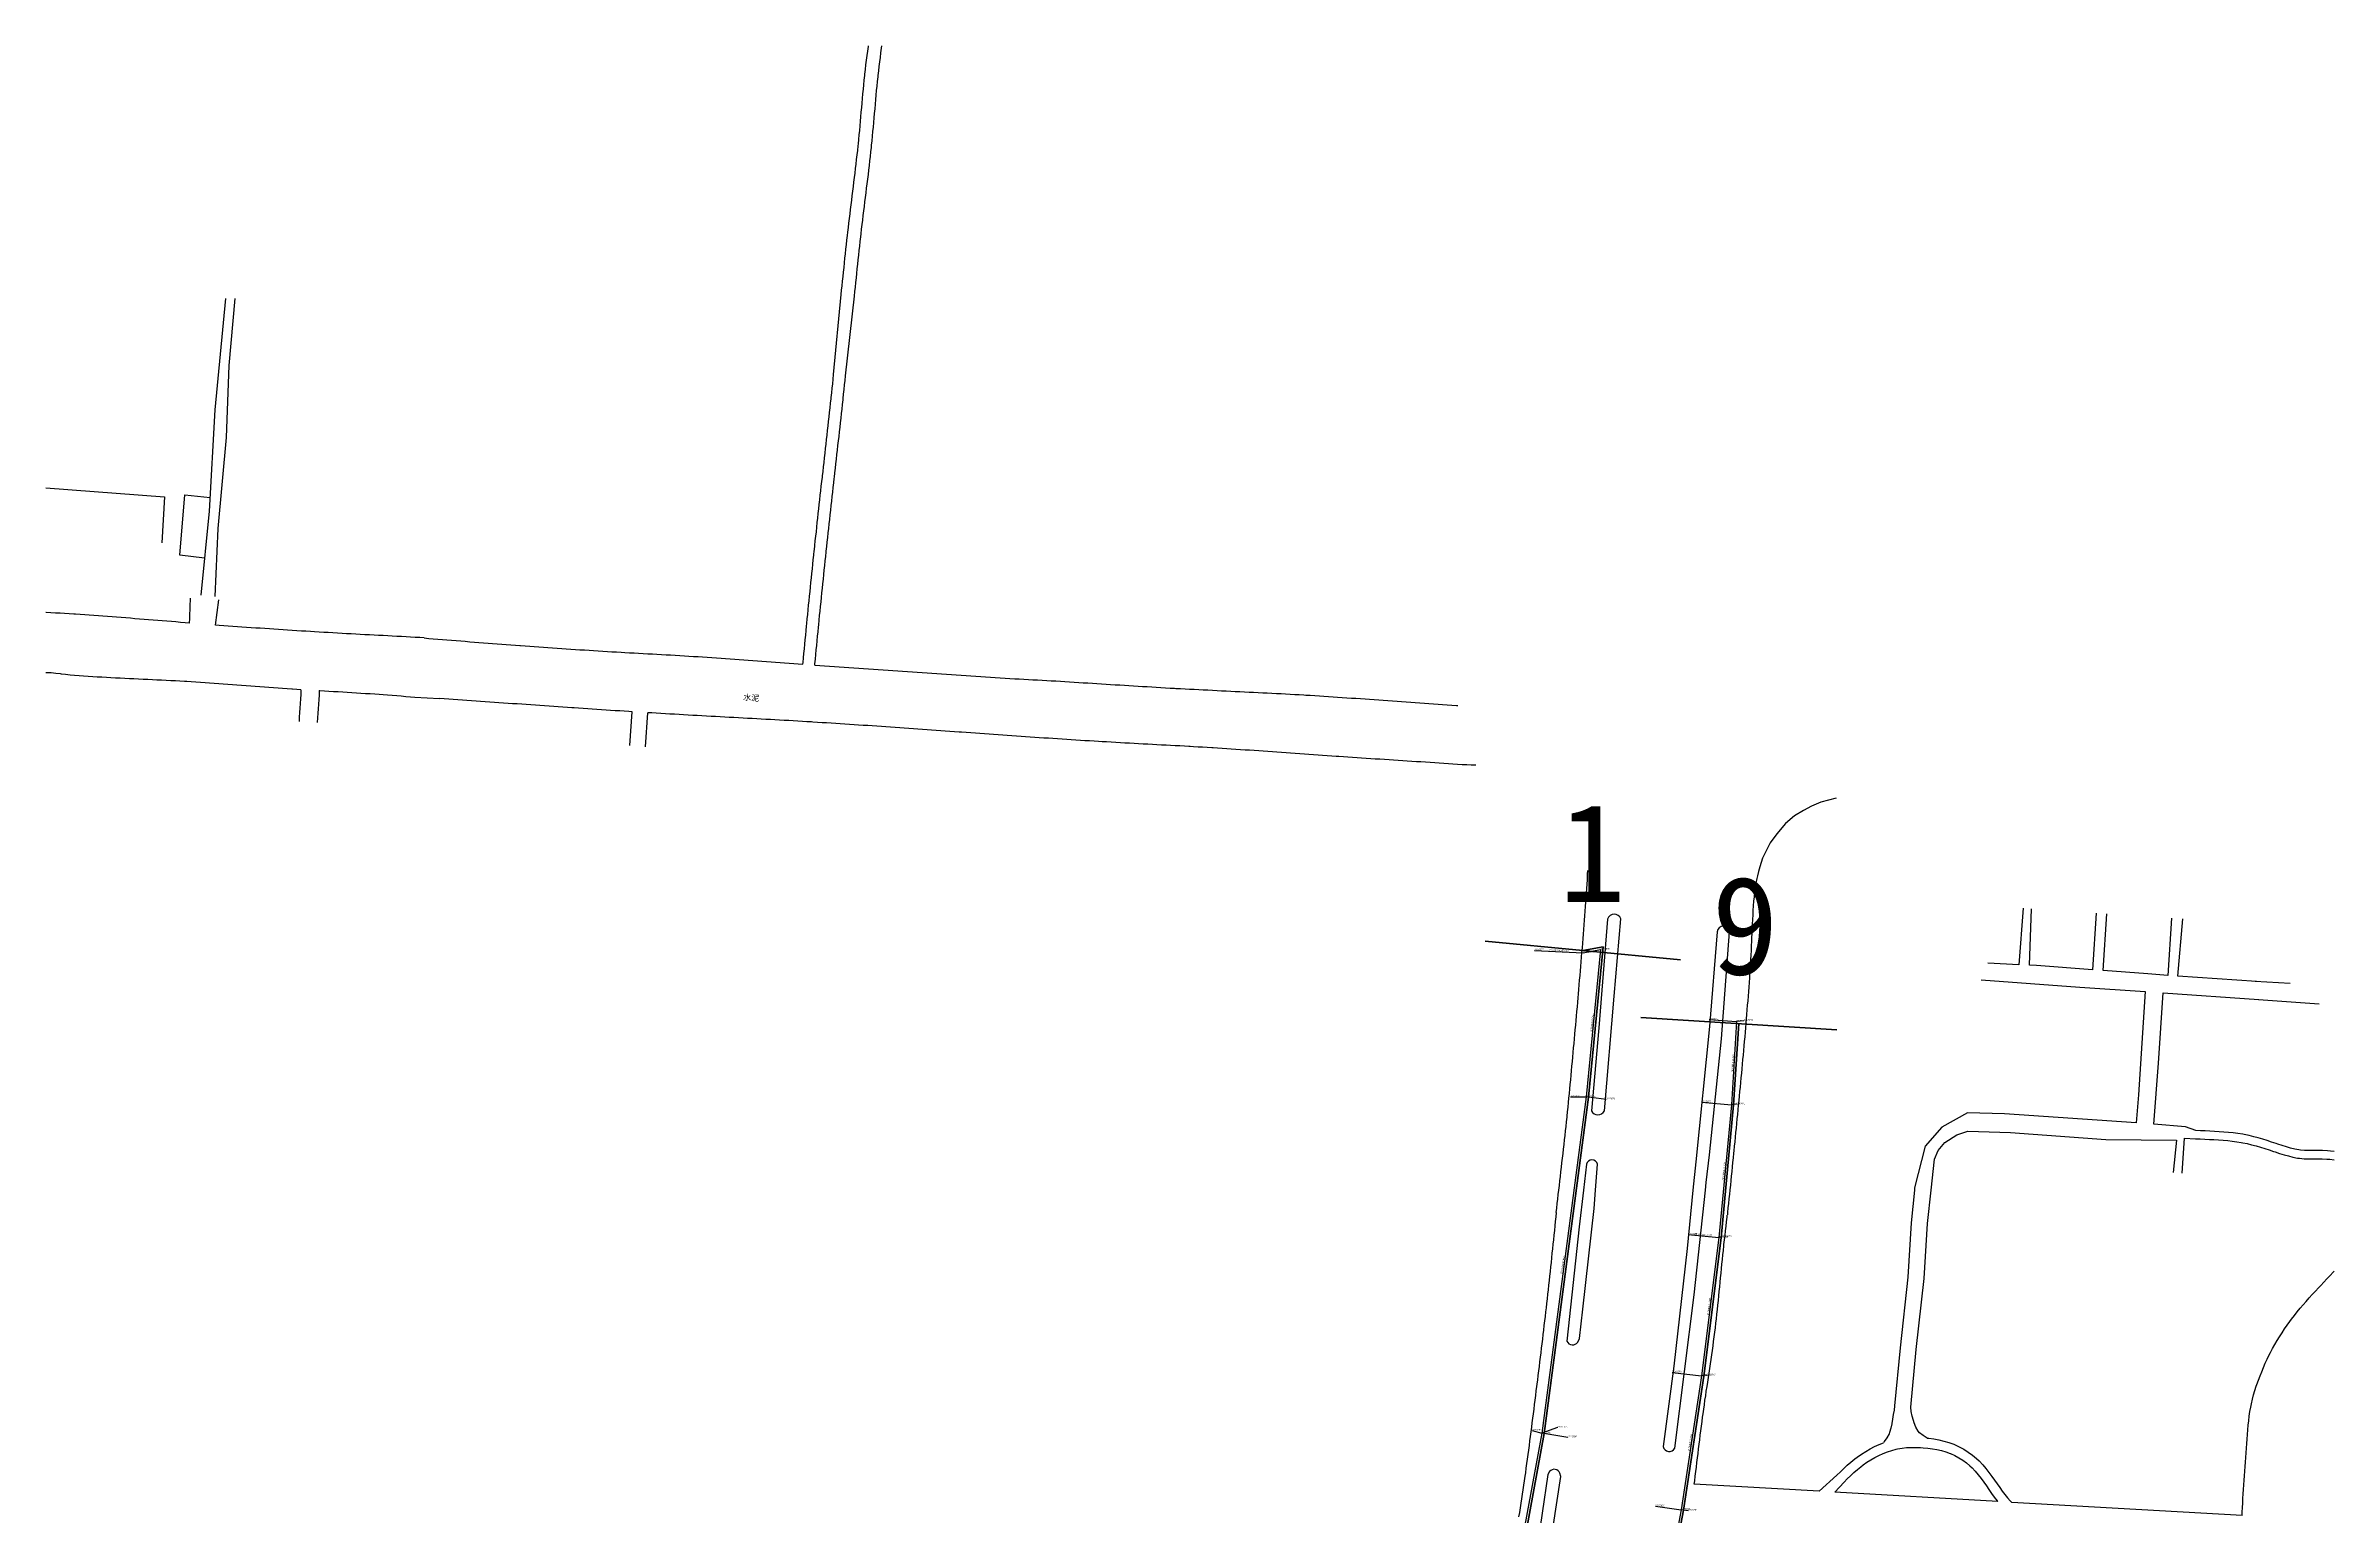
# Model space of a CAD drawing. Extents: x 563510 to 564800, y 3598549 to 3601000.
# Drawn here: x 564250 to 564750, y 3600679 to 3601000 of the extents above; entities that cross this region are included whole.
import ezdxf
from ezdxf.enums import TextEntityAlignment as Align

# ---------------------------------------------------------------- set-up
doc = ezdxf.new("R2010")
doc.units = 0
for name, color, linetype in [('JT_JT', 252, 'CONTINUOUS'), ('YSDSX', 3, 'CONTINUOUS'), ('YSLINE', 3, 'CONTINUOUS'), ('YSLINEflow', 7, 'Continuous'), ('YSXSX', 3, 'CONTINUOUS')]:
    doc.layers.add(name, color=color, linetype=linetype)
doc.styles.add('GXDBZ', font='GXDBZ')
doc.styles.add('GXXBZ', font='GXXBZ')
doc.styles.add('HZTXT', font='HZTXT')

msp = doc.modelspace()

# ---------------------------------------------------------------- linework, layer by layer
at = {"layer": 'JT_JT', "linetype": 'CONTINUOUS'}
for points in [[(564415.41, 3600864.89), (564415.45, 3600865.28), (564415.54, 3600866.27), (564415.64, 3600867.27), (564415.74, 3600868.26), (564415.83, 3600869.26), (564415.93, 3600870.25), (564416.03, 3600871.25), (564416.12, 3600872.25), (564416.22, 3600873.24), (564416.28, 3600873.78), (564416.38, 3600874.78), (564416.48, 3600875.78), (564416.58, 3600876.77), (564416.68, 3600877.77), (564416.78, 3600878.77), (564416.88, 3600879.76), (564416.98, 3600880.76), (564417.08, 3600881.75), (564417.19, 3600882.75), (564417.29, 3600883.74), (564417.39, 3600884.74), (564417.49, 3600885.73), (564417.6, 3600886.73), (564417.7, 3600887.73), (564417.81, 3600888.72), (564417.91, 3600889.72), (564417.93, 3600889.87), (564418.04, 3600890.87), (564418.14, 3600891.86), (564418.25, 3600892.86), (564418.36, 3600893.85), (564418.47, 3600894.85), (564418.57, 3600895.84), (564418.68, 3600896.84), (564418.79, 3600897.83), (564418.9, 3600898.83), (564419.01, 3600899.82), (564419.12, 3600900.82), (564419.23, 3600901.81), (564419.34, 3600902.81), (564419.45, 3600903.8), (564419.57, 3600904.8), (564419.68, 3600905.79), (564419.7, 3600906.02), (564419.82, 3600907.02), (564419.93, 3600908.01), (564420.04, 3600909), (564420.15, 3600910), (564420.27, 3600910.99), (564420.38, 3600911.99), (564420.49, 3600912.98), (564420.61, 3600913.97), (564420.72, 3600914.96), (564420.83, 3600915.96), (564420.94, 3600916.95), (564421.05, 3600917.94), (564421.16, 3600918.93), (564421.27, 3600919.92), (564421.38, 3600920.92), (564421.48, 3600921.91), (564421.59, 3600922.9), (564421.62, 3600923.2), (564421.72, 3600924.19), (564421.83, 3600925.18), (564421.93, 3600926.17), (564422.03, 3600927.17), (564422.13, 3600928.17), (564423.79, 3600945.66), (564423.89, 3600946.6), (564423.99, 3600947.59), (564424.1, 3600948.59), (564424.2, 3600949.58), (564424.3, 3600950.58), (564424.41, 3600951.57), (564424.51, 3600952.57), (564424.62, 3600953.57), (564424.72, 3600954.56), (564424.83, 3600955.56), (564424.94, 3600956.56), (564425.05, 3600957.56), (564425.16, 3600958.56), (564425.24, 3600959.28), (564425.36, 3600960.28), (564425.48, 3600961.28), (564425.6, 3600962.27), (564425.72, 3600963.27), (564425.84, 3600964.27), (564425.96, 3600965.26), (564426.09, 3600966.25), (564426.21, 3600967.25), (564426.33, 3600968.24), (564426.46, 3600969.23), (564426.58, 3600970.22), (564426.7, 3600971.21), (564426.82, 3600972.2), (564426.94, 3600973.19), (564427.06, 3600974.17), (564427.17, 3600975.16), (564427.28, 3600976.15), (564427.39, 3600977.13), (564427.5, 3600978.11), (564427.54, 3600978.56), (564427.64, 3600979.55), (564427.74, 3600980.53), (564427.83, 3600981.52), (564427.92, 3600982.51), (564428.01, 3600983.5), (564428.1, 3600984.5), (564428.19, 3600985.49), (564428.27, 3600986.49), (564428.36, 3600987.49), (564428.45, 3600988.49), (564428.55, 3600989.49), (564428.64, 3600990.49), (564428.74, 3600991.5), (564428.84, 3600992.51), (564428.95, 3600993.52), (564428.98, 3600993.82), (564429.09, 3600994.83), (564429.21, 3600995.84), (564429.33, 3600996.84), (564429.46, 3600997.84), (564429.59, 3600998.84), (564429.72, 3600999.84), (564429.74, 3601000)], [(564418.02, 3600864.68), (564418.05, 3600865.02), (564418.15, 3600866.02), (564418.24, 3600867.02), (564418.34, 3600868.01), (564418.44, 3600869.01), (564418.54, 3600870), (564418.63, 3600871), (564418.73, 3600871.99), (564418.83, 3600872.99), (564418.88, 3600873.53), (564418.98, 3600874.52), (564419.08, 3600875.52), (564419.18, 3600876.51), (564419.28, 3600877.51), (564419.38, 3600878.5), (564419.48, 3600879.5), (564419.58, 3600880.49), (564419.69, 3600881.48), (564419.79, 3600882.48), (564419.89, 3600883.48), (564419.99, 3600884.47), (564420.1, 3600885.46), (564420.2, 3600886.46), (564420.31, 3600887.45), (564420.41, 3600888.45), (564420.52, 3600889.44), (564420.53, 3600889.59), (564420.64, 3600890.59), (564420.74, 3600891.58), (564420.85, 3600892.58), (564420.96, 3600893.57), (564421.07, 3600894.56), (564421.18, 3600895.56), (564421.29, 3600896.55), (564421.4, 3600897.55), (564421.5, 3600898.54), (564421.61, 3600899.54), (564421.72, 3600900.53), (564421.83, 3600901.52), (564421.94, 3600902.52), (564422.06, 3600903.51), (564422.17, 3600904.5), (564422.28, 3600905.5), (564422.3, 3600905.73), (564422.42, 3600906.72), (564422.53, 3600907.72), (564422.64, 3600908.71), (564422.76, 3600909.7), (564422.87, 3600910.7), (564422.98, 3600911.69), (564423.09, 3600912.68), (564423.21, 3600913.68), (564423.32, 3600914.67), (564423.43, 3600915.67), (564423.54, 3600916.66), (564423.65, 3600917.65), (564423.76, 3600918.65), (564423.87, 3600919.64), (564423.98, 3600920.63), (564424.09, 3600921.63), (564424.19, 3600922.62), (564424.22, 3600922.93), (564424.33, 3600923.92), (564424.43, 3600924.92), (564424.53, 3600925.91), (564424.63, 3600926.91), (564424.73, 3600927.9), (564426.68, 3600945.3), (564426.68, 3600945.3), (564426.79, 3600946.3), (564426.89, 3600947.29), (564427, 3600948.29), (564427.1, 3600949.28), (564427.2, 3600950.27), (564427.31, 3600951.27), (564427.41, 3600952.26), (564427.52, 3600953.26), (564427.62, 3600954.25), (564427.73, 3600955.25), (564427.84, 3600956.24), (564427.95, 3600957.23), (564428.06, 3600958.23), (564428.14, 3600958.94), (564428.26, 3600959.94), (564428.37, 3600960.93), (564428.49, 3600961.92), (564428.61, 3600962.92), (564428.74, 3600963.91), (564428.86, 3600964.9), (564428.98, 3600965.89), (564429.11, 3600966.89), (564429.23, 3600967.88), (564429.35, 3600968.87), (564429.47, 3600969.86), (564429.6, 3600970.86), (564429.72, 3600971.85), (564429.84, 3600972.84), (564429.95, 3600973.83), (564430.07, 3600974.83), (564430.18, 3600975.82), (564430.29, 3600976.82), (564430.4, 3600977.81), (564430.44, 3600978.27), (564430.55, 3600979.26), (564430.64, 3600980.26), (564430.73, 3600981.25), (564430.83, 3600982.25), (564430.92, 3600983.24), (564431, 3600984.24), (564431.09, 3600985.24), (564431.18, 3600986.23), (564431.27, 3600987.23), (564431.36, 3600988.23), (564431.45, 3600989.22), (564431.54, 3600990.22), (564431.64, 3600991.21), (564431.74, 3600992.21), (564431.84, 3600993.2), (564431.88, 3600993.5), (564431.99, 3600994.5), (564432.11, 3600995.49), (564432.23, 3600996.48), (564432.35, 3600997.47), (564432.48, 3600998.46), (564432.61, 3600999.46), (564432.68, 3601000)], [(564289.28, 3600944.77), (564286.91, 3600920.44), (564285.73, 3600898.37), (564283.86, 3600879.96)], [(564286.99, 3600879.67), (564287.68, 3600894.55), (564289.49, 3600914.4), (564290.05, 3600930.17), (564291.35, 3600944.79)], [(564250, 3600903.4), (564275.91, 3600901.47), (564275.37, 3600891.39)], [(564284.67, 3600888.05), (564279.29, 3600888.75), (564280.41, 3600901.88), (564285.89, 3600901.3)], [(564281.42, 3600873.89), (564280.44, 3600873.97), (564279.44, 3600874.05), (564278.44, 3600874.13), (564277.45, 3600874.21), (564276.45, 3600874.29), (564275.45, 3600874.37), (564274.46, 3600874.45), (564273.46, 3600874.53), (564272.46, 3600874.61), (564271.47, 3600874.69), (564270.47, 3600874.77), (564269.47, 3600874.85), (564268.48, 3600874.93), (564267.48, 3600875.01), (564266.48, 3600875.08), (564265.49, 3600875.16), (564264.49, 3600875.24), (564263.49, 3600875.31), (564262.49, 3600875.39), (564261.5, 3600875.46), (564260.5, 3600875.53), (564259.5, 3600875.6), (564258.51, 3600875.67), (564257.51, 3600875.74), (564256.51, 3600875.81), (564256.11, 3600875.83), (564255.11, 3600875.9), (564254.11, 3600875.96), (564253.11, 3600876.02), (564252.12, 3600876.08), (564251.12, 3600876.14), (564250.12, 3600876.2), (564250, 3600876.2)], [(564281.42, 3600873.86), (564281.45, 3600874.86), (564281.48, 3600875.86), (564281.52, 3600876.86), (564281.55, 3600877.86), (564281.59, 3600878.86), (564281.6, 3600879.36)], [(564287.12, 3600873.45), (564287.81, 3600878.95), (564287.81, 3600878.95), (564287.81, 3600878.95), (564287.81, 3600878.95), (564287.81, 3600878.95), (564287.81, 3600878.95)], [(564332.7, 3600870.67), (564331.7, 3600870.72), (564330.7, 3600870.77), (564329.7, 3600870.82), (564328.71, 3600870.88), (564327.71, 3600870.93), (564326.71, 3600870.98), (564325.71, 3600871.03), (564324.71, 3600871.08), (564323.71, 3600871.14), (564322.71, 3600871.19), (564321.72, 3600871.24), (564320.72, 3600871.3), (564319.72, 3600871.35), (564318.72, 3600871.4), (564317.72, 3600871.46), (564316.72, 3600871.51), (564315.72, 3600871.57), (564314.73, 3600871.62), (564313.73, 3600871.68), (564312.73, 3600871.74), (564311.73, 3600871.8), (564310.73, 3600871.86), (564309.73, 3600871.92), (564308.74, 3600871.98), (564307.83, 3600872.03), (564306.84, 3600872.09), (564305.84, 3600872.15), (564304.84, 3600872.21), (564303.84, 3600872.28), (564302.84, 3600872.34), (564301.85, 3600872.41), (564300.85, 3600872.47), (564299.85, 3600872.54), (564298.85, 3600872.61), (564297.86, 3600872.67), (564296.86, 3600872.74), (564295.86, 3600872.81), (564294.86, 3600872.88), (564293.86, 3600872.95), (564292.87, 3600873.02), (564291.87, 3600873.1), (564290.87, 3600873.17), (564289.88, 3600873.24), (564288.88, 3600873.31), (564287.88, 3600873.39), (564287.12, 3600873.45)], [(564332.67, 3600870.63), (564333.67, 3600870.55), (564334.67, 3600870.47), (564335.66, 3600870.39), (564336.66, 3600870.31), (564337.66, 3600870.23), (564338.65, 3600870.14), (564339.65, 3600870.06), (564340.65, 3600869.98), (564341.64, 3600869.9), (564342.64, 3600869.82), (564343.64, 3600869.74), (564344.63, 3600869.66), (564345.63, 3600869.58), (564346.63, 3600869.5), (564347.62, 3600869.43), (564348.62, 3600869.35), (564349.62, 3600869.27), (564350.62, 3600869.2), (564351.61, 3600869.12), (564352.61, 3600869.05), (564353.61, 3600868.98), (564353.74, 3600868.96), (564354.74, 3600868.89), (564355.74, 3600868.82), (564356.73, 3600868.75), (564357.73, 3600868.68), (564358.73, 3600868.61), (564359.73, 3600868.54), (564360.72, 3600868.47), (564361.72, 3600868.4), (564362.72, 3600868.33), (564363.72, 3600868.27), (564364.71, 3600868.2), (564365.71, 3600868.14), (564366.71, 3600868.07), (564367.71, 3600868.01), (564368.71, 3600867.94), (564369.7, 3600867.88), (564370.7, 3600867.82), (564371.7, 3600867.76), (564372.7, 3600867.7), (564373.7, 3600867.64), (564374.69, 3600867.58), (564375.69, 3600867.52), (564376.55, 3600867.47), (564377.55, 3600867.42), (564378.55, 3600867.36), (564379.54, 3600867.31), (564380.54, 3600867.25), (564381.54, 3600867.19), (564382.54, 3600867.14), (564383.54, 3600867.08), (564384.54, 3600867.03), (564385.54, 3600866.97), (564386.53, 3600866.92), (564387.53, 3600866.86), (564388.53, 3600866.8), (564389.53, 3600866.74), (564390.53, 3600866.68), (564391.53, 3600866.62), (564392.53, 3600866.56), (564393.52, 3600866.5), (564394.52, 3600866.43), (564395.52, 3600866.36), (564396.52, 3600866.29), (564415.41, 3600864.89)], [(564250, 3600863.12), (564250.21, 3600863.12), (564251.21, 3600863.08), (564252.19, 3600862.98), (564253.15, 3600862.85), (564253.37, 3600862.83), (564254.34, 3600862.71), (564255.31, 3600862.61), (564256.29, 3600862.52), (564257.28, 3600862.44), (564258.27, 3600862.36), (564259.26, 3600862.29), (564260.25, 3600862.23), (564261.25, 3600862.17), (564262.25, 3600862.11), (564263.25, 3600862.05), (564264.25, 3600862), (564265.25, 3600861.95), (564266.26, 3600861.9), (564267.26, 3600861.85), (564268.26, 3600861.8), (564269.27, 3600861.75), (564270.27, 3600861.71), (564271.28, 3600861.66), (564272.29, 3600861.61), (564273.29, 3600861.56), (564274.3, 3600861.52), (564275.3, 3600861.47), (564276.31, 3600861.42), (564277.31, 3600861.37), (564278.31, 3600861.31), (564279.32, 3600861.26), (564280.32, 3600861.2), (564280.8, 3600861.18), (564281.8, 3600861.11), (564282.8, 3600861.05), (564283.8, 3600860.98), (564284.8, 3600860.92), (564285.8, 3600860.85), (564286.79, 3600860.77), (564287.79, 3600860.7), (564288.79, 3600860.63), (564289.79, 3600860.56), (564290.78, 3600860.48), (564291.78, 3600860.41), (564292.78, 3600860.34), (564293.77, 3600860.26), (564294.77, 3600860.19), (564295.77, 3600860.11), (564296.76, 3600860.04), (564297.76, 3600859.97), (564298.76, 3600859.89), (564299.75, 3600859.82), (564300.75, 3600859.75), (564301.74, 3600859.68), (564302.74, 3600859.61), (564303.74, 3600859.54), (564303.89, 3600859.53), (564304.89, 3600859.46), (564305.76, 3600859.41)], [(564418.02, 3600864.68), (564461.7, 3600861.73), (564462.7, 3600861.68), (564463.7, 3600861.63), (564464.69, 3600861.57), (564465.69, 3600861.52), (564466.69, 3600861.47), (564467.69, 3600861.41), (564468.69, 3600861.35), (564469.69, 3600861.3), (564470.69, 3600861.24), (564471.68, 3600861.18), (564472.68, 3600861.12), (564473.68, 3600861.06), (564474.68, 3600861), (564475.68, 3600860.93), (564476.67, 3600860.87), (564477.67, 3600860.81), (564478.67, 3600860.75), (564479.67, 3600860.68), (564480.67, 3600860.62), (564481.66, 3600860.56), (564482.66, 3600860.5), (564483.66, 3600860.43), (564484.66, 3600860.37), (564485.66, 3600860.31), (564486.65, 3600860.24), (564487.65, 3600860.18), (564488.65, 3600860.12), (564489.65, 3600860.06), (564490.65, 3600860), (564491.65, 3600859.94), (564492.64, 3600859.88), (564493.64, 3600859.82), (564494.64, 3600859.76), (564495.64, 3600859.7), (564496.64, 3600859.65), (564496.92, 3600859.63), (564497.91, 3600859.58), (564498.91, 3600859.52), (564499.91, 3600859.47), (564500, 3600859.46)], [(564305.76, 3600859.31), (564305.7, 3600858.31), (564305.64, 3600857.31), (564305.58, 3600856.32), (564305.52, 3600855.32), (564305.46, 3600854.32), (564305.4, 3600853.32), (564305.35, 3600852.4)], [(564309.77, 3600859.17), (564309.71, 3600858.17), (564309.65, 3600857.17), (564309.58, 3600856.17), (564309.52, 3600855.18), (564309.45, 3600854.18), (564309.39, 3600853.18), (564309.33, 3600852.18), (564309.32, 3600852.14)], [(564309.77, 3600859.16), (564309.88, 3600859.15), (564310.88, 3600859.09), (564311.88, 3600859.03), (564312.87, 3600858.97), (564313.87, 3600858.91), (564314.87, 3600858.85), (564315.87, 3600858.79), (564316.87, 3600858.73), (564317.86, 3600858.66), (564318.86, 3600858.6), (564319.86, 3600858.54), (564320.86, 3600858.47), (564321.86, 3600858.4), (564322.85, 3600858.33), (564323.69, 3600858.27), (564324.68, 3600858.2), (564325.68, 3600858.12), (564326.68, 3600858.05), (564327.67, 3600857.97), (564328.67, 3600857.88), (564329.67, 3600857.8), (564330.66, 3600857.72), (564336.04, 3600857.43)], [(564378.11, 3600854.51), (564377.4, 3600854.56), (564376.4, 3600854.62), (564375.4, 3600854.69), (564374.4, 3600854.75), (564373.41, 3600854.81), (564372.41, 3600854.88), (564371.41, 3600854.94), (564370.41, 3600855.01), (564369.41, 3600855.07), (564368.42, 3600855.14), (564367.42, 3600855.21), (564366.42, 3600855.27), (564365.42, 3600855.34), (564364.96, 3600855.37), (564363.97, 3600855.44), (564362.97, 3600855.51), (564361.97, 3600855.58), (564360.97, 3600855.65), (564359.98, 3600855.71), (564358.98, 3600855.79), (564357.98, 3600855.86), (564356.98, 3600855.93), (564355.99, 3600856), (564354.99, 3600856.07), (564353.99, 3600856.14), (564352.99, 3600856.21), (564352, 3600856.28), (564351, 3600856.35), (564350, 3600856.42), (564349, 3600856.5), (564348.01, 3600856.57), (564347.01, 3600856.64), (564346.01, 3600856.71), (564345.01, 3600856.79), (564344.02, 3600856.86), (564343.02, 3600856.93), (564342.02, 3600857), (564341.02, 3600857.07), (564340.03, 3600857.14), (564339.03, 3600857.21), (564338.03, 3600857.29), (564337.03, 3600857.36), (564336.04, 3600857.43), (564336.04, 3600857.43)], [(564500, 3600859.46), (564500.91, 3600859.42), (564501.91, 3600859.37), (564502.91, 3600859.31), (564503.91, 3600859.27), (564504.9, 3600859.21), (564505.9, 3600859.17), (564506.9, 3600859.12), (564507.9, 3600859.07), (564508.9, 3600859.02), (564509.9, 3600858.97), (564510.9, 3600858.92), (564511.9, 3600858.87), (564512.9, 3600858.82), (564513.89, 3600858.77), (564514.89, 3600858.73), (564515.89, 3600858.67), (564516.89, 3600858.62), (564517.89, 3600858.57), (564518.89, 3600858.52), (564519.89, 3600858.47), (564520.88, 3600858.42), (564521.88, 3600858.36), (564522.88, 3600858.31), (564523.88, 3600858.25), (564524.88, 3600858.19), (564525.28, 3600858.17), (564526.27, 3600858.11), (564527.27, 3600858.05), (564528.27, 3600857.99), (564529.27, 3600857.92), (564530.27, 3600857.86), (564531.26, 3600857.79), (564532.26, 3600857.73), (564533.26, 3600857.66), (564534.26, 3600857.59), (564535.25, 3600857.52), (564536.25, 3600857.45), (564537.25, 3600857.38), (564538.25, 3600857.31), (564539.24, 3600857.24), (564540.24, 3600857.17), (564541.24, 3600857.1), (564542.24, 3600857.03), (564543.23, 3600856.96), (564544.23, 3600856.88), (564545.23, 3600856.81), (564546.23, 3600856.74), (564547.22, 3600856.67), (564548.22, 3600856.59), (564549.22, 3600856.52), (564550.22, 3600856.45), (564551.21, 3600856.38), (564552.21, 3600856.31), (564553.21, 3600856.23), (564554.21, 3600856.16), (564555.2, 3600856.09), (564556.2, 3600856.02), (564557.2, 3600855.95), (564558.2, 3600855.88), (564558.49, 3600855.86)], [(564377.62, 3600847.11), (564378.11, 3600854.51)], [(564381.01, 3600846.87), (564381.51, 3600854.3)], [(564500, 3600846.91), (564499.76, 3600846.92), (564498.77, 3600846.98), (564497.77, 3600847.04), (564496.77, 3600847.09), (564495.77, 3600847.14), (564494.77, 3600847.2), (564493.77, 3600847.25), (564492.78, 3600847.31), (564491.78, 3600847.36), (564490.78, 3600847.41), (564489.78, 3600847.47), (564488.78, 3600847.52), (564487.78, 3600847.58), (564486.78, 3600847.63), (564485.79, 3600847.69), (564484.79, 3600847.74), (564483.79, 3600847.8), (564482.79, 3600847.85), (564481.79, 3600847.91), (564480.79, 3600847.97), (564480.04, 3600848.01), (564479.04, 3600848.07), (564478.05, 3600848.13), (564477.05, 3600848.19), (564476.05, 3600848.26), (564475.05, 3600848.32), (564474.05, 3600848.38), (564473.06, 3600848.45), (564472.06, 3600848.51), (564471.06, 3600848.58), (564470.06, 3600848.65), (564469.06, 3600848.71), (564468.07, 3600848.78), (564467.07, 3600848.85), (564466.07, 3600848.91), (564465.07, 3600848.98), (564464.08, 3600849.05), (564463.08, 3600849.12), (564462.08, 3600849.19), (564461.08, 3600849.26), (564460.08, 3600849.33), (564459.09, 3600849.4), (564458.09, 3600849.47), (564457.09, 3600849.54), (564456.09, 3600849.61), (564455.1, 3600849.68), (564454.1, 3600849.75), (564453.1, 3600849.82), (564452.1, 3600849.89), (564451.11, 3600849.96), (564450.11, 3600850.03), (564449.54, 3600850.07), (564448.54, 3600850.14), (564447.54, 3600850.21), (564446.54, 3600850.29), (564445.55, 3600850.36), (564444.55, 3600850.43), (564443.55, 3600850.5), (564442.55, 3600850.57), (564441.56, 3600850.64), (564440.56, 3600850.71), (564439.56, 3600850.78), (564438.56, 3600850.85), (564437.56, 3600850.92), (564436.57, 3600850.99), (564435.57, 3600851.06), (564434.57, 3600851.13), (564433.57, 3600851.2), (564432.58, 3600851.27), (564431.58, 3600851.34), (564430.58, 3600851.41), (564429.58, 3600851.48), (564428.59, 3600851.54), (564427.59, 3600851.61), (564426.59, 3600851.68), (564425.59, 3600851.74), (564424.6, 3600851.81), (564423.6, 3600851.88), (564422.6, 3600851.94), (564421.6, 3600852.01), (564420.6, 3600852.07), (564419.61, 3600852.13), (564418.61, 3600852.2), (564417.61, 3600852.26), (564417.31, 3600852.28), (564416.31, 3600852.34), (564415.31, 3600852.4), (564414.32, 3600852.46), (564413.32, 3600852.51), (564412.32, 3600852.57), (564411.32, 3600852.63), (564410.32, 3600852.69), (564409.32, 3600852.74), (564408.33, 3600852.8), (564407.33, 3600852.85), (564406.33, 3600852.91), (564405.33, 3600852.96), (564404.33, 3600853.02), (564403.33, 3600853.07), (564402.34, 3600853.13), (564401.34, 3600853.18), (564400.34, 3600853.23), (564399.34, 3600853.29), (564398.34, 3600853.34), (564397.34, 3600853.4), (564396.34, 3600853.45), (564395.35, 3600853.51), (564394.35, 3600853.56), (564393.35, 3600853.62), (564392.35, 3600853.67), (564391.35, 3600853.73), (564390.35, 3600853.78), (564389.35, 3600853.84), (564388.38, 3600853.9), (564387.38, 3600853.96), (564386.38, 3600854.01), (564385.38, 3600854.07), (564384.38, 3600854.13), (564383.39, 3600854.19), (564382.39, 3600854.25), (564381.51, 3600854.3)], [(564562.44, 3600842.83), (564561.45, 3600842.82), (564560.45, 3600842.89), (564559.45, 3600842.95), (564558.45, 3600843.02), (564557.45, 3600843.08), (564556.46, 3600843.15), (564555.46, 3600843.21), (564554.46, 3600843.27), (564553.46, 3600843.34), (564552.46, 3600843.4), (564551.47, 3600843.47), (564550.47, 3600843.54), (564549.47, 3600843.6), (564548.47, 3600843.67), (564547.48, 3600843.73), (564546.48, 3600843.8), (564545.48, 3600843.86), (564544.48, 3600843.93), (564543.48, 3600843.99), (564542.49, 3600844.06), (564541.49, 3600844.13), (564540.49, 3600844.19), (564539.49, 3600844.26), (564538.5, 3600844.33), (564537.5, 3600844.39), (564536.5, 3600844.46), (564535.5, 3600844.53), (564534.51, 3600844.6), (564533.51, 3600844.67), (564532.51, 3600844.73), (564531.97, 3600844.77), (564530.97, 3600844.84), (564529.97, 3600844.91), (564528.98, 3600844.98), (564527.98, 3600845.05), (564526.98, 3600845.12), (564525.98, 3600845.19), (564524.99, 3600845.26), (564523.99, 3600845.33), (564522.99, 3600845.4), (564521.99, 3600845.47), (564521, 3600845.54), (564520, 3600845.61), (564519, 3600845.68), (564518, 3600845.75), (564517.01, 3600845.82), (564516.01, 3600845.89), (564515.01, 3600845.96), (564514.01, 3600846.03), (564513.02, 3600846.1), (564512.02, 3600846.16), (564511.02, 3600846.23), (564510.02, 3600846.3), (564509.03, 3600846.36), (564508.03, 3600846.43), (564507.03, 3600846.49), (564506.03, 3600846.55), (564505.03, 3600846.61), (564504.76, 3600846.63), (564503.76, 3600846.69), (564502.76, 3600846.75), (564501.76, 3600846.81), (564500.76, 3600846.87), (564500, 3600846.91)], [(564641.21, 3600835.67), (564637.86, 3600834.75), (564635.79, 3600833.89), (564634.06, 3600832.96), (564632.1, 3600831.81), (564630.14, 3600830.08), (564628.23, 3600827.84), (564626.73, 3600825.88), (564625.98, 3600824.26), (564625.98, 3600824.26), (564625.6, 3600823.54), (564625.07, 3600822.54), (564624.78, 3600821.58), (564624.5, 3600820.62), (564624.23, 3600819.65), (564623.99, 3600818.69), (564623.85, 3600818.06), (564623.66, 3600817.08), (564623.49, 3600816.1), (564623.36, 3600815.11), (564623.24, 3600814.12), (564623.15, 3600813.12), (564623.07, 3600812.13), (564623, 3600811.13), (564622.94, 3600810.13), (564622.89, 3600809.12), (564622.84, 3600808.12), (564622.8, 3600807.12), (564622.76, 3600806.11), (564622.71, 3600805.11), (564622.68, 3600804.37), (564622.63, 3600803.37), (564622.58, 3600802.37), (564622.53, 3600801.37), (564622.47, 3600800.37), (564622.41, 3600799.37), (564622.34, 3600798.37), (564622.28, 3600797.37), (564622.21, 3600796.38), (564622.14, 3600795.38), (564622.07, 3600794.38), (564622, 3600793.39), (564621.92, 3600792.39), (564621.85, 3600791.39), (564621.77, 3600790.4), (564621.69, 3600789.4), (564621.61, 3600788.41), (564621.53, 3600787.41), (564621.46, 3600786.48), (564621.37, 3600785.49), (564621.29, 3600784.49), (564621.2, 3600783.5), (564621.11, 3600782.5), (564621.02, 3600781.5), (564620.93, 3600780.51), (564620.84, 3600779.51), (564620.75, 3600778.52), (564620.65, 3600777.52), (564620.56, 3600776.53), (564620.47, 3600775.53), (564620.37, 3600774.54), (564620.28, 3600773.54), (564620.18, 3600772.54), (564620.09, 3600771.55), (564619.99, 3600770.55), (564619.9, 3600769.56), (564619.8, 3600768.56), (564619.7, 3600767.56), (564619.61, 3600766.57), (564619.51, 3600765.57), (564619.41, 3600764.58), (564619.32, 3600763.58), (564619.22, 3600762.59), (564619.12, 3600761.59), (564619.02, 3600760.6), (564618.92, 3600759.6), (564618.82, 3600758.61), (564618.77, 3600758.06), (564618.67, 3600757.07), (564618.56, 3600756.07), (564618.46, 3600755.08), (564618.36, 3600754.08), (564618.26, 3600753.09), (564618.16, 3600752.1), (564618.06, 3600751.1), (564617.95, 3600750.1), (564617.94, 3600750)], [(564580.58, 3600750), (564580.59, 3600750.04), (564580.7, 3600751.04), (564580.82, 3600752.03), (564580.93, 3600753.02), (564581.05, 3600754.02), (564581.16, 3600755.01), (564581.27, 3600756), (564581.39, 3600757), (564581.5, 3600757.99), (564581.61, 3600758.98), (564581.73, 3600759.98), (564581.84, 3600760.97), (564581.95, 3600761.97), (564582.05, 3600762.96), (564582.16, 3600763.95), (564582.27, 3600764.95), (564582.37, 3600765.94), (564582.39, 3600766.16), (564582.5, 3600767.15), (564582.6, 3600768.14), (564582.7, 3600769.14), (564582.8, 3600770.13), (564582.89, 3600771.12), (564582.99, 3600772.12), (564583.08, 3600773.11), (564583.18, 3600774.11), (564583.27, 3600775.1), (564583.36, 3600776.09), (564583.45, 3600777.09), (564583.55, 3600778.08), (564583.64, 3600779.08), (564583.73, 3600780.07), (564583.82, 3600781.07), (564583.91, 3600782.06), (564584, 3600783.06), (564584.09, 3600784.05), (564584.18, 3600785.05), (564584.27, 3600786.04), (564584.36, 3600787.04), (564584.45, 3600788.04), (564584.54, 3600789.04), (564584.63, 3600790.04), (564584.72, 3600791.04), (564584.8, 3600792.04), (564584.87, 3600792.86), (564584.96, 3600793.86), (564585.05, 3600794.87), (564585.13, 3600795.87), (564585.22, 3600796.88), (564585.31, 3600797.89), (564585.39, 3600798.9), (564585.48, 3600799.91), (564585.56, 3600800.91), (564585.64, 3600801.92), (564585.73, 3600802.93), (564585.81, 3600803.94), (564585.89, 3600804.95), (564585.97, 3600805.95), (564586.05, 3600806.96), (564586.13, 3600807.96), (564586.21, 3600808.96), (564586.29, 3600809.96), (564586.36, 3600810.95), (564586.44, 3600811.95), (564586.51, 3600812.94), (564586.58, 3600813.92), (564586.64, 3600814.9), (564586.71, 3600815.87), (564586.77, 3600816.84), (564586.82, 3600817.8), (564586.84, 3600818.11), (564586.88, 3600819.07), (564586.89, 3600819.81), (564586.89, 3600819.81), (564586.89, 3600819.81)], [(564682.04, 3600811.58), (564681.06, 3600799.24)], [(564683.41, 3600799.13), (564683.89, 3600811.46)], [(564698, 3600810.54), (564697.19, 3600798.14)], [(564699.53, 3600797.96), (564700.35, 3600810.38)], [(564714.48, 3600809.46), (564713.63, 3600796.93)], [(564715.85, 3600796.78), (564716.91, 3600809.31)], [(564672.86, 3600795.96), (564694.4, 3600794.35), (564708.68, 3600793.43), (564707.2, 3600770.81), (564706.72, 3600764.7), (564677.96, 3600766.69), (564669.85, 3600766.91), (564664.29, 3600763.74), (564660.65, 3600759.64), (564658.33, 3600750.48), (564658.28, 3600750)], [(564681.06, 3600799.24), (564674.3, 3600799.56)], [(564697.19, 3600798.14), (564684.94, 3600799.06), (564683.41, 3600799.13)], [(564713.63, 3600796.93), (564709.26, 3600797.23), (564699.53, 3600797.96)], [(564733.04, 3600795.6), (564715.85, 3600796.78)], [(564740.34, 3600795.18), (564732.72, 3600795.59)], [(564750, 3600758.45), (564749.22, 3600758.56), (564748.52, 3600758.61), (564747.43, 3600758.66), (564746.38, 3600758.66), (564745.38, 3600758.65), (564744.42, 3600758.65), (564743.51, 3600758.68), (564742.66, 3600758.75), (564742.23, 3600758.82), (564741.37, 3600758.99), (564740.47, 3600759.21), (564739.56, 3600759.48), (564738.62, 3600759.77), (564737.67, 3600760.08), (564737.3, 3600760.2), (564736.33, 3600760.51), (564735.36, 3600760.82), (564734.39, 3600761.12), (564733.4, 3600761.41), (564732.4, 3600761.68), (564731.38, 3600761.93), (564730.33, 3600762.15), (564730.01, 3600762.21), (564728.96, 3600762.38), (564727.92, 3600762.51), (564726.89, 3600762.62), (564725.86, 3600762.71), (564724.85, 3600762.78), (564723.83, 3600762.85), (564722.82, 3600762.9), (564721.81, 3600762.95), (564720.8, 3600763), (564719.79, 3600763.04), (564717.49, 3600763.86), (564710.6, 3600764.46), (564711.58, 3600777.78), (564712.64, 3600793.13), (564733.55, 3600791.69)], [(564733.48, 3600791.68), (564746.72, 3600790.71)], [(564661.92, 3600750), (564662.68, 3600756.75), (564663.43, 3600758.68), (564664.93, 3600760.4), (564667.56, 3600762.09), (564669.92, 3600762.92), (564679.3, 3600762.58), (564700.11, 3600761.05), (564715.52, 3600760.91), (564714.8, 3600753.87)], [(564716.77, 3600753.73), (564717.26, 3600761.34), (564719.71, 3600761.23), (564720.72, 3600761.19), (564721.72, 3600761.14), (564722.72, 3600761.09), (564723.72, 3600761.04), (564724.72, 3600760.98), (564725.72, 3600760.9), (564726.72, 3600760.82), (564727.71, 3600760.71), (564728.7, 3600760.59), (564729.68, 3600760.43), (564730, 3600760.37), (564730.97, 3600760.17), (564731.94, 3600759.93), (564732.91, 3600759.67), (564733.86, 3600759.39), (564734.82, 3600759.09), (564735.78, 3600758.79), (564736.74, 3600758.48), (564737.11, 3600758.36), (564738.07, 3600758.05), (564739.03, 3600757.75), (564740, 3600757.47), (564740.96, 3600757.22), (564741.94, 3600757.03), (564742.43, 3600756.96), (564743.41, 3600756.87), (564744.4, 3600756.84), (564745.39, 3600756.84), (564746.39, 3600756.85), (564747.4, 3600756.84), (564748.41, 3600756.81), (564749.04, 3600756.75), (564750, 3600756.62)], [(564580.02, 3600745.16), (564580.13, 3600746.07), (564580.24, 3600747.06), (564580.36, 3600748.05), (564580.47, 3600749.05), (564580.58, 3600750)], [(564617.94, 3600750), (564617.85, 3600749.11), (564617.75, 3600748.12), (564617.64, 3600747.12), (564617.54, 3600746.13), (564617.44, 3600745.13), (564617.42, 3600744.6)], [(564658.28, 3600750), (564657.57, 3600742.9), (564656.87, 3600730.98), (564655.15, 3600715.58), (564653.94, 3600702.91), (564653.83, 3600701.98), (564653.66, 3600701), (564653.49, 3600700.01), (564653.31, 3600699.02), (564653.31, 3600698.99), (564653.11, 3600698), (564652.84, 3600697.04), (564652.74, 3600696.79), (564652.25, 3600695.92), (564651.68, 3600695.09), (564651.49, 3600694.81)], [(564661.06, 3600695.84), (564661.06, 3600695.84), (564660.2, 3600696.38), (564659.41, 3600696.98), (564659.1, 3600697.34), (564658.6, 3600698.21), (564658.22, 3600699.15), (564658.04, 3600699.7), (564657.8, 3600700.67), (564657.59, 3600701.65), (564657.46, 3600702.57), (564658.66, 3600715.22), (564660.39, 3600730.68), (564661.1, 3600742.69), (564661.92, 3600750)], [(564580.02, 3600745.16), (564579.92, 3600744.17), (564579.82, 3600743.17), (564579.71, 3600742.18), (564579.61, 3600741.18), (564579.51, 3600740.19), (564579.4, 3600739.19), (564579.3, 3600738.2), (564579.19, 3600737.21), (564579.09, 3600736.21), (564578.98, 3600735.22), (564578.88, 3600734.22), (564578.77, 3600733.23), (564578.67, 3600732.23), (564578.56, 3600731.24), (564578.45, 3600730.25), (564578.34, 3600729.25), (564578.24, 3600728.26), (564578.13, 3600727.26), (564578.02, 3600726.27), (564577.9, 3600725.28), (564577.79, 3600724.28), (564577.69, 3600723.41), (564577.58, 3600722.42), (564577.46, 3600721.43), (564577.34, 3600720.43), (564577.23, 3600719.44), (564577.11, 3600718.45), (564576.99, 3600717.46), (564576.87, 3600716.46), (564576.75, 3600715.47), (564576.62, 3600714.48), (564576.5, 3600713.49), (564576.38, 3600712.49), (564576.26, 3600711.5), (564576.14, 3600710.51), (564576.01, 3600709.52), (564575.89, 3600708.52), (564575.84, 3600708.12), (564575.72, 3600707.13), (564575.59, 3600706.14), (564575.47, 3600705.15), (564575.35, 3600704.15), (564575.22, 3600703.16), (564575.1, 3600702.17), (564574.97, 3600701.18), (564574.85, 3600700.19), (564574.72, 3600699.19), (564574.6, 3600698.2), (564574.47, 3600697.21), (564574.34, 3600696.22), (564574.21, 3600695.23), (564574.08, 3600694.24), (564573.95, 3600693.24), (564573.82, 3600692.25), (564573.68, 3600691.26), (564573.55, 3600690.27), (564573.41, 3600689.28), (564573.27, 3600688.29), (564573.16, 3600687.53), (564573.02, 3600686.54), (564572.87, 3600685.55), (564572.72, 3600684.56), (564572.57, 3600683.57), (564572.42, 3600682.59), (564572.27, 3600681.6), (564572.11, 3600680.61), (564571.96, 3600679.62), (564571.8, 3600678.64)], [(564610.18, 3600685.79), (564610.28, 3600686.54), (564610.4, 3600687.54), (564610.53, 3600688.53), (564610.65, 3600689.52), (564610.77, 3600690.51), (564610.89, 3600691.51), (564611.01, 3600692.5), (564611.13, 3600693.49), (564611.25, 3600694.49), (564611.37, 3600695.48), (564611.5, 3600696.47), (564611.62, 3600697.46), (564611.75, 3600698.46), (564611.87, 3600699.45), (564612.01, 3600700.44), (564612.1, 3600701.15), (564612.24, 3600702.14), (564612.38, 3600703.13), (564612.52, 3600704.12), (564612.67, 3600705.11), (564612.81, 3600706.1), (564612.96, 3600707.09), (564613.11, 3600708.08), (564613.26, 3600709.07), (564613.41, 3600710.06), (564613.56, 3600711.05), (564613.7, 3600712.04), (564613.85, 3600713.02), (564613.99, 3600714.02), (564614.14, 3600715), (564614.27, 3600716), (564614.41, 3600716.98), (564614.54, 3600717.98), (564614.67, 3600718.95), (564614.79, 3600719.94), (564614.9, 3600720.94), (564615.02, 3600721.93), (564615.12, 3600722.92), (564615.23, 3600723.92), (564615.33, 3600724.91), (564615.44, 3600725.91), (564615.54, 3600726.9), (564615.63, 3600727.9), (564615.73, 3600728.89), (564615.83, 3600729.89), (564615.93, 3600730.88), (564616.02, 3600731.88), (564616.12, 3600732.87), (564616.22, 3600733.87), (564616.32, 3600734.86), (564616.42, 3600735.86), (564616.53, 3600736.85), (564616.64, 3600737.85), (564616.67, 3600738.15), (564616.78, 3600739.14), (564616.9, 3600740.13), (564617.01, 3600741.13), (564617.13, 3600742.12), (564617.25, 3600743.11), (564617.36, 3600744.11), (564617.38, 3600744.54)], [(564729.9, 3600678.92), (564729.92, 3600679.65), (564729.96, 3600680.65), (564730.01, 3600681.65), (564730.06, 3600682.64), (564730.12, 3600683.64), (564730.19, 3600684.64), (564730.26, 3600685.63), (564730.33, 3600686.63), (564730.4, 3600687.63), (564730.48, 3600688.63), (564730.55, 3600689.62), (564730.63, 3600690.62), (564730.7, 3600691.62), (564730.77, 3600692.62), (564730.84, 3600693.62), (564730.85, 3600693.64), (564730.91, 3600694.64), (564730.98, 3600695.64), (564731.05, 3600696.64), (564731.13, 3600697.64), (564731.22, 3600698.64), (564731.32, 3600699.63), (564731.44, 3600700.63), (564731.58, 3600701.62), (564731.75, 3600702.6), (564731.9, 3600703.34), (564732.13, 3600704.32), (564732.39, 3600705.28), (564732.67, 3600706.24), (564732.98, 3600707.19), (564733.1, 3600707.54), (564733.44, 3600708.48), (564733.79, 3600709.42), (564734.16, 3600710.35), (564734.54, 3600711.27), (564734.94, 3600712.19), (564735.36, 3600713.1), (564735.79, 3600714), (564736.06, 3600714.53), (564736.53, 3600715.41), (564737.02, 3600716.28), (564737.53, 3600717.15), (564738.05, 3600718), (564738.59, 3600718.85), (564739.14, 3600719.68), (564739.71, 3600720.5), (564740.29, 3600721.32), (564740.7, 3600721.86), (564741.31, 3600722.65), (564741.93, 3600723.43), (564742.57, 3600724.2), (564743.22, 3600724.97), (564743.88, 3600725.72), (564744.54, 3600726.47), (564745.21, 3600727.21), (564745.88, 3600727.95), (564746.56, 3600728.69), (564747.05, 3600729.21), (564747.73, 3600729.94), (564748.42, 3600730.67), (564749.11, 3600731.4), (564749.8, 3600732.12), (564750, 3600732.32)], [(564661.06, 3600695.84), (564661.46, 3600695.8), (564662.54, 3600695.65), (564663.63, 3600695.46), (564664.71, 3600695.21), (564665.8, 3600694.89), (564666.89, 3600694.5), (564667, 3600694.45), (564668.06, 3600693.96), (564669.07, 3600693.41), (564670.04, 3600692.8), (564670.96, 3600692.12), (564671.85, 3600691.38), (564672.4, 3600690.87), (564673.19, 3600690.04), (564673.9, 3600689.19), (564674.56, 3600688.34), (564675.18, 3600687.49), (564675.77, 3600686.65), (564676.35, 3600685.82), (564676.91, 3600685.02), (564677.47, 3600684.24), (564678.04, 3600683.5), (564678.61, 3600682.81), (564679.19, 3600682.17), (564679.58, 3600681.81)], [(564637.47, 3600684.23), (564641.36, 3600687.74), (564642.09, 3600688.47), (564642.83, 3600689.19), (564643.6, 3600689.92), (564644.41, 3600690.62), (564645.27, 3600691.32), (564645.78, 3600691.7), (564646.69, 3600692.35), (564647.64, 3600692.95), (564648.6, 3600693.5), (564649.59, 3600694), (564650.61, 3600694.46), (564651.49, 3600694.81)], [(564640.89, 3600684.03), (564642.9, 3600686.22), (564643.61, 3600686.93), (564644.33, 3600687.63), (564645.06, 3600688.31), (564645.81, 3600688.97), (564646.59, 3600689.6), (564647.08, 3600689.97), (564647.9, 3600690.56), (564648.75, 3600691.1), (564649.63, 3600691.59), (564650.53, 3600692.05), (564651.45, 3600692.47), (564652.39, 3600692.84), (564653.34, 3600693.16), (564654.31, 3600693.42), (564654.6, 3600693.48), (564655.58, 3600693.65), (564656.57, 3600693.76), (564657.58, 3600693.81), (564658.58, 3600693.82), (564659.59, 3600693.79), (564660.21, 3600693.75), (564661.21, 3600693.65), (564662.21, 3600693.51), (564663.2, 3600693.34), (564664.17, 3600693.11), (564665.14, 3600692.83), (564666.07, 3600692.49), (564666.17, 3600692.45), (564667.09, 3600692.03), (564667.97, 3600691.55), (564668.82, 3600691.01), (564669.63, 3600690.41), (564670.41, 3600689.77), (564670.89, 3600689.32), (564671.57, 3600688.6), (564672.22, 3600687.84), (564672.83, 3600687.05), (564673.42, 3600686.24), (564674, 3600685.42), (564674.57, 3600684.59), (564675.15, 3600683.77), (564675.73, 3600682.95), (564676.34, 3600682.16), (564676.48, 3600681.98)], [(564637.47, 3600684.23), (564610.18, 3600685.79)], [(564676.48, 3600681.98), (564640.89, 3600684.03)], [(564729.9, 3600678.92), (564679.58, 3600681.81)]]:
    msp.add_lwpolyline(points, dxfattribs=at)
for points in [[(564590.54, 3600767.31), (564592.71, 3600792.36), (564594.14, 3600809.3, 0.715476), (564591.25, 3600809.24), (564589.32, 3600785.44), (564587.69, 3600767.32, 0.592931)], [(564578.5, 3600670.77), (564581.02, 3600687.47), (564580.83, 3600688.16, 0.578521), (564578.56, 3600688.55), (564578.18, 3600687.87), (564575.73, 3600670.98, 0.621032)]]:
    msp.add_lwpolyline(points, format="xyb", close=True, dxfattribs=at)
for points in [[(564612.61, 3600750), (564612.8, 3600751.7), (564613.49, 3600757.71), (564616.12, 3600783.07), (564617.84, 3600806.41, 0.94473), (564615.2, 3600806.43), (564613.52, 3600785.78), (564610.49, 3600756.2), (564609.87, 3600750)], [(564588.59, 3600750), (564589.04, 3600755.71, 0.776109), (564586.63, 3600755.67), (564585.96, 3600750)], [(564585.96, 3600750), (564585.01, 3600741.96), (564582.36, 3600717.05, 0.612491), (564584.72, 3600716.81), (564584.72, 3600716.81), (564585.1, 3600717.62), (564585.84, 3600724.02), (564588.29, 3600746.01), (564588.59, 3600750)], [(564609.87, 3600750), (564608.59, 3600737.25), (564605.69, 3600711.54), (564603.39, 3600693.98, 0.683678), (564605.91, 3600693.62), (564605.91, 3600693.62), (564610.15, 3600727.17), (564612.61, 3600750)]]:
    msp.add_lwpolyline(points, format="xyb", dxfattribs=at)
at = {"layer": 'YSLINE', "linetype": 'CONTINUOUS'}
for p, q in [((564575.29, 3600802.38), (564585.93, 3600801.86)), ((564585.93, 3600801.86), (564589.67, 3600802.55)), ((564589.67, 3600802.55), (564586.57, 3600770.38)), ((564613.44, 3600787.27), (564619.43, 3600786.86)), ((564619.43, 3600786.86), (564618.28, 3600768.66)), ((564621.03, 3600787.02), (564619.43, 3600786.86)), ((564586.57, 3600770.38), (564576.87, 3600696.91)), ((564583.12, 3600770.4), (564586.57, 3600770.38)), ((564590.91, 3600769.83), (564586.57, 3600770.38)), ((564611.82, 3600769.2), (564618.28, 3600768.66)), ((564618.28, 3600768.66), (564615.56, 3600739.64)), ((564619.33, 3600768.79), (564618.28, 3600768.66)), ((564608.81, 3600740.3), (564615.56, 3600739.64)), ((564615.56, 3600739.64), (564611.76, 3600709.42)), ((564616.29, 3600739.77), (564615.56, 3600739.64)), ((564605.38, 3600710.21), (564611.76, 3600709.42)), ((564611.76, 3600709.42), (564607.31, 3600680.2)), ((564612.95, 3600709.58), (564611.76, 3600709.42)), ((564576.87, 3600696.91), (564568.99, 3600654.05)), ((564574.78, 3600697.51), (564576.87, 3600696.91)), ((564580.32, 3600698.16), (564576.87, 3600696.91)), ((564582.55, 3600696), (564576.87, 3600696.91)), ((564607.31, 3600680.2), (564601.44, 3600649.19)), ((564601.69, 3600680.94), (564607.31, 3600680.2)), ((564608.87, 3600679.98), (564607.31, 3600680.2))]:
    msp.add_line(p, q, dxfattribs=at)
at = {"layer": 'YSLINEflow', "color": 7, "lineweight": 211}
for points in [[(564564.47, 3600804.42), (564607.2, 3600800.29)], [(564585.84, 3600802.35), (564590.24, 3600803.16), (564587.06, 3600770.32), (564577.36, 3600696.83), (564569.48, 3600653.96)], [(564619.9, 3600786.41), (564618.77, 3600768.62), (564616.06, 3600739.59), (564612.26, 3600709.35), (564607.8, 3600680.12), (564601.93, 3600649.08), (564588.01, 3600589.18), (564579.99, 3600557.72), (564570.44, 3600528.76), (564562.26, 3600499.77), (564546.33, 3600460.67), (564537.34, 3600429.18), (564519.31, 3600375.78), (564517.54, 3600370.86), (564517.77, 3600370.44), (564528.96, 3600351.63), (564575.63, 3600335.96)], [(564598.48, 3600787.76), (564641.33, 3600785.05)]]:
    msp.add_lwpolyline(points, dxfattribs=at)

# ---------------------------------------------------------------- texts
at = {"layer": 'JT_JT', "linetype": 'CONTINUOUS', "style": 'HZTXT'}
msp.add_text('水泥', height=1.25, rotation=356, dxfattribs=at).set_placement((564402.35, 3600857.08))
at = {"layer": 'YSDSX', "style": 'GXDBZ'}
for s, p in [('22YS577', (564575.29, 3600802.38)), ('22YS576', (564585.93, 3600801.86)), ('22YS575', (564589.67, 3600802.55)), ('22YS675', (564613.44, 3600787.27)), ('22YS674', (564619.43, 3600786.86)), ('22YS676', (564621.03, 3600787.02)), ('22YS579', (564583.12, 3600770.4)), ('22YS578', (564586.57, 3600770.38)), ('22YS580', (564590.91, 3600769.83)), ('22YS673', (564611.82, 3600769.2)), ('22YS671', (564618.28, 3600768.66)), ('22YS672', (564619.33, 3600768.79)), ('22YS669', (564608.81, 3600740.3)), ('22YS670', (564616.29, 3600739.77)), ('22YS668', (564615.56, 3600739.64)), ('22YS666', (564605.38, 3600710.21)), ('22YS665', (564611.76, 3600709.42)), ('22YS667', (564612.95, 3600709.58)), ('22YS584', (564574.78, 3600697.51)), ('22YS583', (564576.87, 3600696.91)), ('22YS2578', (564580.32, 3600698.16)), ('22YS586', (564582.55, 3600696)), ('22YS663', (564601.69, 3600680.94)), ('22YS662', (564607.31, 3600680.2)), ('22YS664', (564608.87, 3600679.98))]:
    msp.add_text(s, height=0.35, dxfattribs=at).set_placement(p)
at = {"layer": 'YSLINEflow', "color": 7}
for s, p in [('1', (564587.9, 3600823.72)), ('9', (564621.26, 3600807.83))]:
    msp.add_text(s, height=21.46, dxfattribs=at).set_placement(p, align=Align.MIDDLE_CENTER)
at = {"layer": 'YSXSX', "style": 'GXXBZ'}
for s, rotation, p in [('PVC DN250 63.297', 357.2243, (564580.61, 3600802.12)), ('砼 DN600 63.044', 84.4836, (564588.12, 3600786.46)), ('砼 DN600 62.526', 86.369, (564618.85, 3600777.76)), ('砼 DN600 62.418', 84.6603, (564616.92, 3600754.15)), ('砼 DN300 63.277', 354.4239, (564612.19, 3600739.97)), ('砼 DN600 62.418', 82.4776, (564581.72, 3600733.64)), ('砼 DN600 62.028', 82.8316, (564613.66, 3600724.53)), ('砼 DN600 61.796', 81.335, (564609.54, 3600694.81))]:
    msp.add_text(s, height=0.35, rotation=rotation, dxfattribs=at).set_placement(p, align=Align.BOTTOM_CENTER)

doc.saveas('drawing.dxf')
